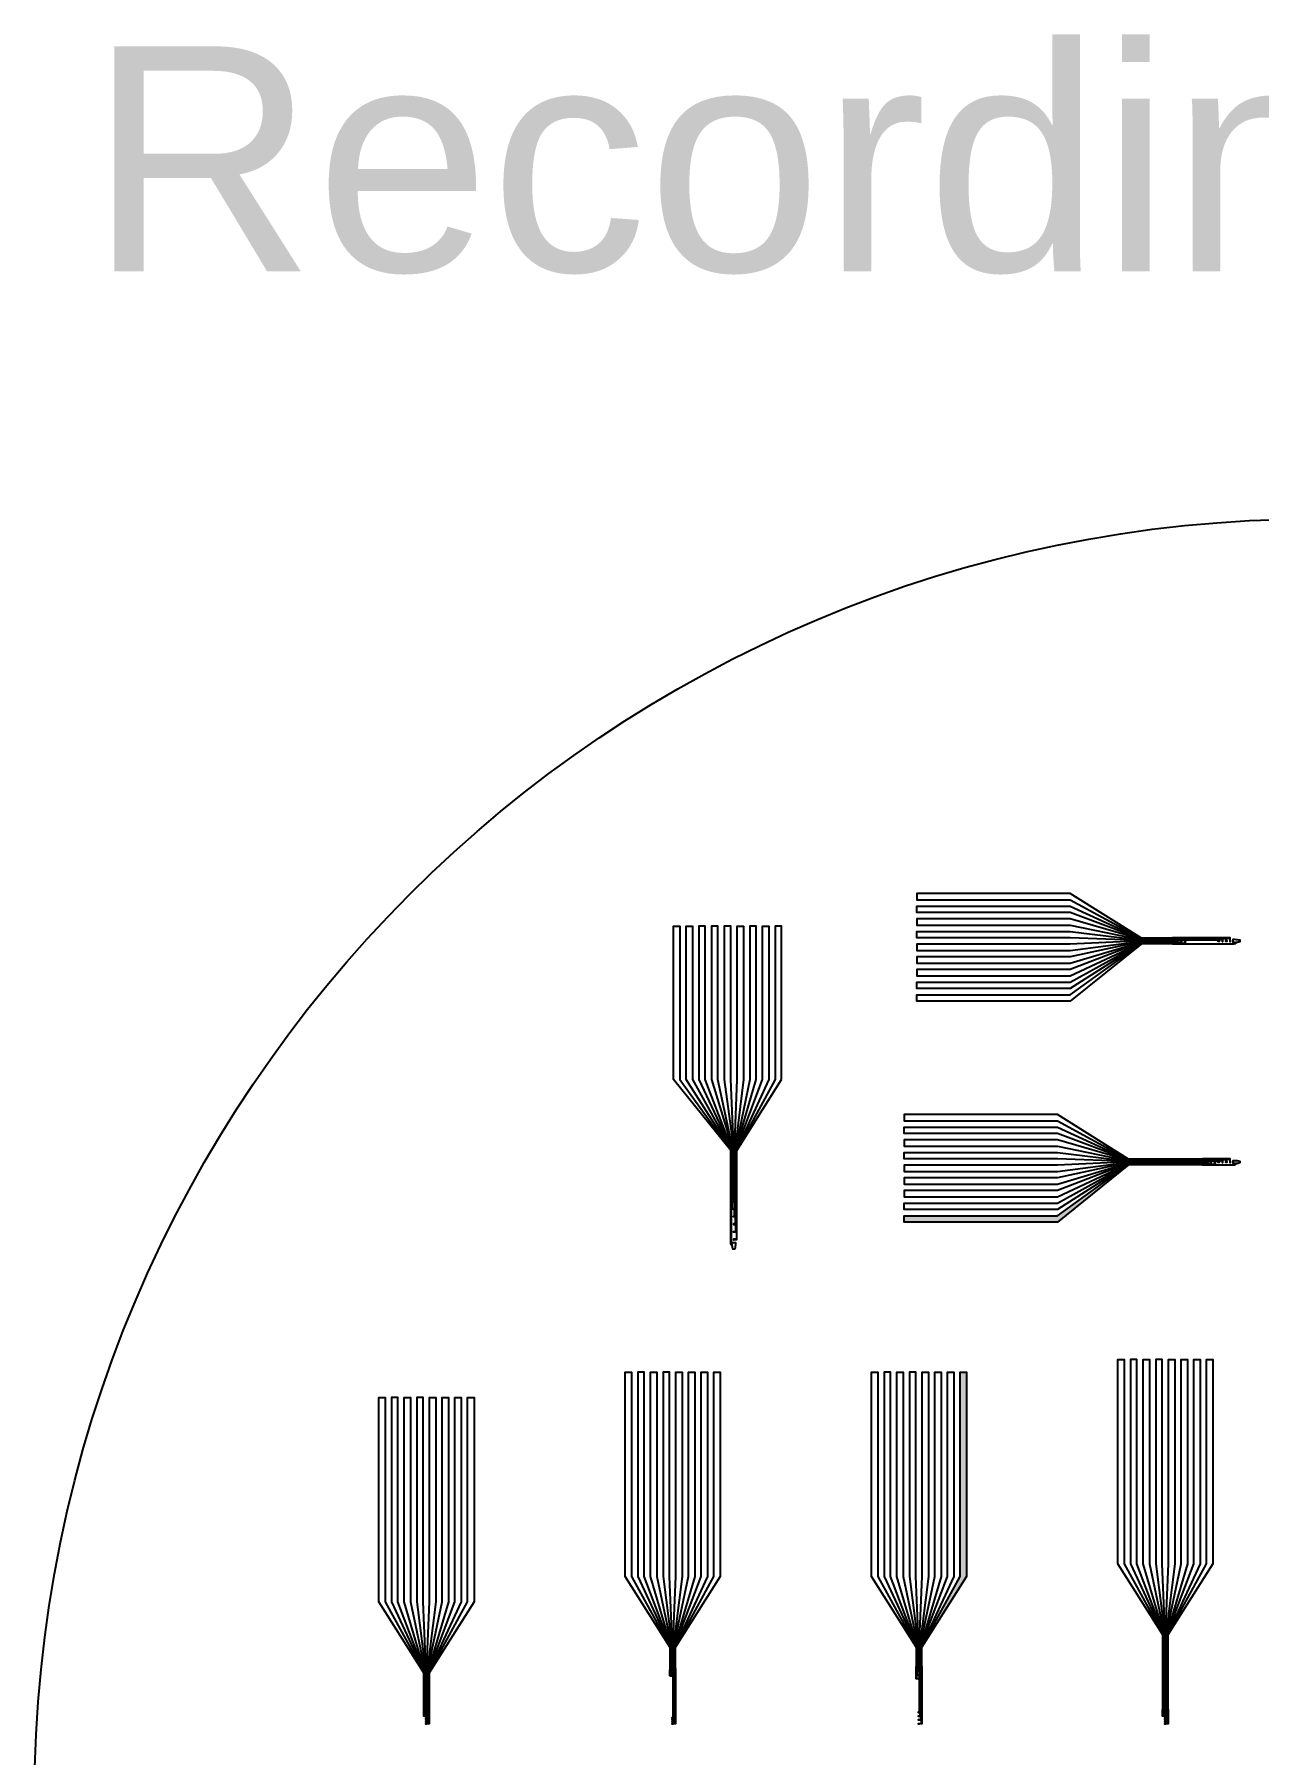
# Model space of a CAD drawing. Header units: millimetres. Extents: x 0 to 404, y 0 to 120.
# Drawn here: x 0 to 48.3, y 52.3 to 120.1 of the extents above; entities that cross this region are included whole.
import ezdxf

# ---------------------------------------------------------------- set-up
doc = ezdxf.new("R2010")
doc.units = ezdxf.units.MM
doc.layers.add('1st Metal', color=2, linetype='Continuous')
doc.styles.get("Standard").update_dxf_attribs({"font": 'arial.ttf'})

msp = doc.modelspace()

# ---------------------------------------------------------------- hatches: boundary and pattern name
at = {"layer": '1st Metal'}
h = msp.add_hatch(color=256, dxfattribs=at)
h.dxf.hatch_style = 1
h.paths.add_polyline_path([(47.52, 75.7, 0.062124), (47.301, 75.727), (47.26, 75.727), (47.26, 75.597), (47.301, 75.597, 0.011355), (47.342, 75.598, -0.681472), (47.349, 75.581, -0.201221), (47.278, 75.551), (46.072, 75.551, -0.072993), (46.043, 75.555), (46.041, 75.556, 0.072993), (46.013, 75.56), (43.137, 75.56), (40.337, 73.537), (39.107, 73.537), (34.287, 73.537), (34.287, 73.287), (39.107, 73.287), (40.337, 73.287), (43.137, 75.548), (46.013, 75.548, -0.072993), (46.041, 75.544), (46.043, 75.543, 0.072993), (46.072, 75.539), (47.278, 75.539, 0.282415), (47.378, 75.6, 0.040545), (47.52, 75.624)])
h = msp.add_hatch(color=256, dxfattribs=at)
h.dxf.hatch_style = 1
h.paths.add_polyline_path([(34.985, 55.767, 0.072993), (34.981, 55.795), (34.98, 55.797, -0.072993), (34.976, 55.826), (34.976, 56.526), (36.75, 59.326), (36.75, 67.376), (36.5, 67.376), (36.5, 59.326), (34.964, 56.526), (34.964, 55.826, 0.072993), (34.968, 55.797), (34.969, 55.795, -0.072993), (34.973, 55.767), (34.973, 53.532), (34.877, 53.532), (34.877, 53.541), (34.847, 53.541), (34.847, 53.511), (34.877, 53.511), (34.877, 53.52), (34.985, 53.52)])

# ---------------------------------------------------------------- linework, layer by layer
for p, q in [((44.927, 84.357), (44.897, 84.357)), ((44.897, 84.357), (44.927, 84.357)), ((46.113, 75.773), (46.072, 75.773)), ((46.113, 75.758), (46.072, 75.758)), ((46.113, 75.746), (46.072, 75.746)), ((46.113, 75.731), (46.072, 75.731)), ((46.113, 75.719), (46.072, 75.719)), ((46.113, 75.704), (46.072, 75.704)), ((46.113, 75.692), (46.072, 75.692)), ((46.102, 75.647), (46.072, 75.647)), ((46.072, 75.647), (46.102, 75.647)), ((46.113, 75.632), (46.072, 75.632)), ((46.113, 75.62), (46.072, 75.62)), ((46.113, 75.605), (46.072, 75.605)), ((46.113, 75.593), (46.072, 75.593)), ((46.113, 75.578), (46.072, 75.578)), ((46.113, 75.566), (46.072, 75.566)), ((27.558, 74.695), (27.558, 74.725)), ((27.558, 74.725), (27.558, 74.695)), ((25.056, 55.507), (25.056, 55.654)), ((25.275, 54.067), (25.275, 53.52)), ((44.476, 54.026), (44.476, 54.067)), ((44.488, 54.026), (44.488, 54.067)), ((44.503, 54.026), (44.503, 54.067)), ((44.515, 54.026), (44.515, 54.067)), ((44.53, 54.026), (44.53, 54.067)), ((44.542, 54.026), (44.542, 54.067)), ((44.602, 54.026), (44.602, 54.067)), ((44.614, 54.026), (44.614, 54.067)), ((44.629, 54.026), (44.629, 54.067)), ((44.641, 54.026), (44.641, 54.067)), ((44.656, 54.026), (44.656, 54.067)), ((44.668, 54.026), (44.668, 54.067)), ((44.683, 54.026), (44.683, 54.067)), ((44.695, 54.026), (44.695, 54.067))]:
    msp.add_line(p, q, dxfattribs=at)
for points in [[(40.837, 86.247), (39.607, 86.247), (34.787, 86.247), (34.787, 85.997), (39.607, 85.997), (40.837, 85.997), (43.637, 84.474), (44.838, 84.474, 0.072993), (44.866, 84.478), (44.868, 84.479, -0.072993), (44.897, 84.483), (47.131, 84.483), (47.131, 84.387), (47.122, 84.387), (47.122, 84.357), (47.152, 84.357), (47.152, 84.387), (47.143, 84.387), (47.143, 84.495), (44.897, 84.495, 0.072993), (44.868, 84.491), (44.866, 84.49, -0.072993), (44.838, 84.486), (43.637, 84.486)], [(40.837, 85.497), (39.607, 85.497), (34.787, 85.497), (34.787, 85.747), (39.607, 85.747), (40.837, 85.747), (43.637, 84.459), (44.838, 84.459, 0.072993), (44.866, 84.463), (44.868, 84.464, -0.072993), (44.897, 84.468), (46.993, 84.468), (46.993, 84.387), (47.002, 84.387), (47.002, 84.357), (46.972, 84.357), (46.972, 84.387), (46.981, 84.387), (46.981, 84.456), (44.897, 84.456, 0.072993), (44.868, 84.452), (44.866, 84.451, -0.072993), (44.838, 84.447), (43.637, 84.447)], [(27.471, 74.785, -0.072993), (27.467, 74.756), (27.466, 74.754, 0.072993), (27.462, 74.725), (27.462, 72.469, 0.201221), (27.492, 72.398, 0.681472), (27.509, 72.406, -0.011355), (27.508, 72.446), (27.508, 72.487), (27.638, 72.487), (27.638, 72.446, -0.062124), (27.611, 72.227), (27.535, 72.227, -0.040545), (27.511, 72.369, -0.282415), (27.45, 72.469), (27.45, 74.725, -0.072993), (27.454, 74.754), (27.455, 74.756, 0.072993), (27.459, 74.785), (27.459, 76.11), (25.198, 78.91), (25.198, 80.14), (25.198, 84.96), (25.448, 84.96), (25.448, 80.14), (25.448, 78.91), (27.471, 76.11)], [(27.498, 74.785, -0.072993), (27.494, 74.756), (27.493, 74.754, 0.072993), (27.489, 74.725), (27.489, 73.816), (27.558, 73.816), (27.558, 73.825), (27.588, 73.825), (27.588, 73.795), (27.558, 73.795), (27.558, 73.804), (27.477, 73.804), (27.477, 74.725, -0.072993), (27.481, 74.754), (27.482, 74.756, 0.072993), (27.486, 74.785), (27.486, 76.11), (25.698, 78.91), (25.698, 80.14), (25.698, 84.96), (25.948, 84.96), (25.948, 80.14), (25.948, 78.91), (27.498, 76.11)], [(26.448, 78.91), (26.448, 80.14), (26.448, 84.96), (26.198, 84.96), (26.198, 80.14), (26.198, 78.91), (27.513, 76.11), (27.513, 74.785, -0.072993), (27.509, 74.756), (27.508, 74.754, 0.072993), (27.504, 74.725), (27.504, 74.104), (27.558, 74.104), (27.558, 74.095), (27.588, 74.095), (27.588, 74.125), (27.558, 74.125), (27.558, 74.116), (27.516, 74.116), (27.516, 74.725, -0.072993), (27.52, 74.754), (27.521, 74.756, 0.072993), (27.525, 74.785), (27.525, 76.11)], [(27.54, 74.785, -0.072993), (27.536, 74.756), (27.535, 74.754, 0.072993), (27.531, 74.725), (27.531, 74.404), (27.558, 74.404), (27.558, 74.395), (27.588, 74.395), (27.588, 74.425), (27.558, 74.425), (27.558, 74.416), (27.543, 74.416), (27.543, 74.725, -0.072993), (27.547, 74.754), (27.548, 74.756, 0.072993), (27.552, 74.785), (27.552, 76.11), (26.948, 78.91), (26.948, 80.14), (26.948, 84.96), (26.698, 84.96), (26.698, 80.14), (26.698, 78.91), (27.54, 76.11)], [(28.698, 78.91), (28.698, 80.14), (28.698, 84.96), (28.948, 84.96), (28.948, 80.14), (28.948, 78.91), (27.66, 76.11), (27.66, 74.785, 0.072993), (27.664, 74.756), (27.665, 74.754, -0.072993), (27.669, 74.725), (27.669, 72.904), (27.588, 72.904), (27.588, 72.895), (27.558, 72.895), (27.558, 72.925), (27.588, 72.925), (27.588, 72.916), (27.657, 72.916), (27.657, 74.725, 0.072993), (27.653, 74.754), (27.652, 74.756, -0.072993), (27.648, 74.785), (27.648, 76.11)], [(27.606, 74.785, 0.072993), (27.61, 74.756), (27.611, 74.754, -0.072993), (27.615, 74.725), (27.615, 73.504), (27.588, 73.504), (27.588, 73.495), (27.558, 73.495), (27.558, 73.525), (27.588, 73.525), (27.588, 73.516), (27.603, 73.516), (27.603, 74.725, 0.072993), (27.599, 74.754), (27.598, 74.756, -0.072993), (27.594, 74.785), (27.594, 76.11), (27.698, 78.91), (27.698, 80.14), (27.698, 84.96), (27.948, 84.96), (27.948, 80.14), (27.948, 78.91), (27.606, 76.11)], [(29.448, 78.91), (29.448, 80.14), (29.448, 84.96), (29.198, 84.96), (29.198, 80.14), (29.198, 78.91), (27.675, 76.11), (27.675, 74.785, 0.072993), (27.679, 74.756), (27.68, 74.754, -0.072993), (27.684, 74.725), (27.684, 72.616), (27.588, 72.616), (27.588, 72.625), (27.558, 72.625), (27.558, 72.595), (27.588, 72.595), (27.588, 72.604), (27.696, 72.604), (27.696, 74.725, 0.072993), (27.692, 74.754), (27.691, 74.756, -0.072993), (27.687, 74.785), (27.687, 76.11)], [(28.448, 78.91), (28.448, 80.14), (28.448, 84.96), (28.198, 84.96), (28.198, 80.14), (28.198, 78.91), (27.621, 76.11), (27.621, 74.785, 0.072993), (27.625, 74.756), (27.626, 74.754, -0.072993), (27.63, 74.725), (27.63, 73.216), (27.588, 73.216), (27.588, 73.225), (27.558, 73.225), (27.558, 73.195), (27.588, 73.195), (27.588, 73.204), (27.642, 73.204), (27.642, 74.725, 0.072993), (27.638, 74.754), (27.637, 74.756, -0.072993), (27.633, 74.785), (27.633, 76.11)], [(40.837, 85.247), (39.607, 85.247), (34.787, 85.247), (34.787, 84.997), (39.607, 84.997), (40.837, 84.997), (43.637, 84.42), (44.838, 84.42, 0.072993), (44.866, 84.424), (44.868, 84.425, -0.072993), (44.897, 84.429), (46.831, 84.429), (46.831, 84.387), (46.822, 84.387), (46.822, 84.357), (46.852, 84.357), (46.852, 84.387), (46.843, 84.387), (46.843, 84.441), (44.897, 84.441, 0.072993), (44.868, 84.437), (44.866, 84.436, -0.072993), (44.838, 84.432), (43.637, 84.432)], [(40.837, 84.497), (39.607, 84.497), (34.787, 84.497), (34.787, 84.747), (39.607, 84.747), (40.837, 84.747), (43.637, 84.405), (44.838, 84.405, 0.072993), (44.866, 84.409), (44.868, 84.41, -0.072993), (44.897, 84.414), (46.693, 84.414), (46.693, 84.387), (46.702, 84.387), (46.702, 84.357), (46.672, 84.357), (46.672, 84.387), (46.681, 84.387), (46.681, 84.402), (44.897, 84.402, 0.072993), (44.868, 84.398), (44.866, 84.397, -0.072993), (44.838, 84.393), (43.637, 84.393)], [(44.838, 84.27, -0.072993), (44.866, 84.266), (44.868, 84.265, 0.072993), (44.897, 84.261), (47.278, 84.261, 0.201221), (47.349, 84.291, 0.681472), (47.342, 84.308, -0.011355), (47.301, 84.307), (47.26, 84.307), (47.26, 84.437), (47.301, 84.437, -0.062124), (47.52, 84.41), (47.52, 84.334, -0.040545), (47.378, 84.31, -0.282415), (47.278, 84.249), (44.897, 84.249, -0.072993), (44.868, 84.253), (44.866, 84.254, 0.072993), (44.838, 84.258), (43.637, 84.258), (40.837, 81.997), (39.607, 81.997), (34.787, 81.997), (34.787, 82.247), (39.607, 82.247), (40.837, 82.247), (43.637, 84.27)], [(44.838, 84.297, -0.072993), (44.866, 84.293), (44.868, 84.292, 0.072993), (44.897, 84.288), (45.356, 84.288), (45.356, 84.357), (45.347, 84.357), (45.347, 84.387), (45.377, 84.387), (45.377, 84.357), (45.368, 84.357), (45.368, 84.276), (44.897, 84.276, -0.072993), (44.868, 84.28), (44.866, 84.281, 0.072993), (44.838, 84.285), (43.637, 84.285), (40.837, 82.497), (39.607, 82.497), (34.787, 82.497), (34.787, 82.747), (39.607, 82.747), (40.837, 82.747), (43.637, 84.297)], [(40.837, 83.247), (39.607, 83.247), (34.787, 83.247), (34.787, 82.997), (39.607, 82.997), (40.837, 82.997), (43.637, 84.312), (44.838, 84.312, -0.072993), (44.866, 84.308), (44.868, 84.307, 0.072993), (44.897, 84.303), (45.218, 84.303), (45.218, 84.357), (45.227, 84.357), (45.227, 84.387), (45.197, 84.387), (45.197, 84.357), (45.206, 84.357), (45.206, 84.315), (44.897, 84.315, -0.072993), (44.868, 84.319), (44.866, 84.32, 0.072993), (44.838, 84.324), (43.637, 84.324)], [(44.838, 84.339, -0.072993), (44.866, 84.335), (44.868, 84.334, 0.072993), (44.897, 84.33), (45.068, 84.33), (45.068, 84.357), (45.077, 84.357), (45.077, 84.387), (45.047, 84.387), (45.047, 84.357), (45.056, 84.357), (45.056, 84.342), (44.897, 84.342, -0.072993), (44.868, 84.346), (44.866, 84.347, 0.072993), (44.838, 84.351), (43.637, 84.351), (40.837, 83.747), (39.607, 83.747), (34.787, 83.747), (34.787, 83.497), (39.607, 83.497), (40.837, 83.497), (43.637, 84.339)], [(40.337, 77.537), (39.107, 77.537), (34.287, 77.537), (34.287, 77.287), (39.107, 77.287), (40.337, 77.287), (43.137, 75.764), (46.013, 75.764, 0.072993), (46.041, 75.768), (46.043, 75.769, -0.072993), (46.072, 75.773), (47.131, 75.773), (47.131, 75.677), (47.122, 75.677), (47.122, 75.647), (47.152, 75.647), (47.152, 75.677), (47.143, 75.677), (47.143, 75.785), (46.113, 75.785), (46.072, 75.785, 0.072993), (46.043, 75.781), (46.041, 75.78, -0.072993), (46.013, 75.776), (43.137, 75.776)], [(40.337, 76.787), (39.107, 76.787), (34.287, 76.787), (34.287, 77.037), (39.107, 77.037), (40.337, 77.037), (43.137, 75.749), (46.013, 75.749, 0.072993), (46.041, 75.753), (46.043, 75.754, -0.072993), (46.072, 75.758), (46.993, 75.758), (46.993, 75.677), (47.002, 75.677), (47.002, 75.647), (46.972, 75.647), (46.972, 75.677), (46.981, 75.677), (46.981, 75.746), (46.072, 75.746, 0.072993), (46.043, 75.742), (46.041, 75.741, -0.072993), (46.013, 75.737), (43.137, 75.737)], [(46.013, 75.71, 0.072993), (46.041, 75.714), (46.043, 75.715, -0.072993), (46.072, 75.719), (46.831, 75.719), (46.831, 75.677), (46.822, 75.677), (46.822, 75.647), (46.852, 75.647), (46.852, 75.677), (46.843, 75.677), (46.843, 75.731), (46.072, 75.731, 0.072993), (46.043, 75.727), (46.041, 75.726, -0.072993), (46.013, 75.722), (43.137, 75.722), (40.337, 76.537), (39.107, 76.537), (34.287, 76.537), (34.287, 76.287), (39.107, 76.287), (40.337, 76.287), (43.137, 75.71)], [(40.337, 75.787), (39.107, 75.787), (34.287, 75.787), (34.287, 76.037), (39.107, 76.037), (40.337, 76.037), (43.137, 75.695), (46.013, 75.695, 0.072993), (46.041, 75.699), (46.043, 75.7, -0.072993), (46.072, 75.704), (46.693, 75.704), (46.693, 75.677), (46.702, 75.677), (46.702, 75.647), (46.672, 75.647), (46.672, 75.677), (46.681, 75.677), (46.681, 75.692), (46.072, 75.692, 0.072993), (46.043, 75.688), (46.041, 75.687, -0.072993), (46.013, 75.683), (43.137, 75.683)], [(46.013, 75.56, -0.072993), (46.041, 75.556), (46.043, 75.555, 0.072993), (46.072, 75.551), (47.278, 75.551, 0.201221), (47.349, 75.581, 0.681472), (47.342, 75.598, -0.011355), (47.301, 75.597), (47.26, 75.597), (47.26, 75.727), (47.301, 75.727, -0.062124), (47.52, 75.7), (47.52, 75.624, -0.040545), (47.378, 75.6, -0.282415), (47.278, 75.539), (46.072, 75.539, -0.072993), (46.043, 75.543), (46.041, 75.544, 0.072993), (46.013, 75.548), (43.137, 75.548), (40.337, 73.287), (39.107, 73.287), (34.287, 73.287), (34.287, 73.537), (39.107, 73.537), (40.337, 73.537), (43.137, 75.56)], [(46.013, 75.587, -0.072993), (46.041, 75.583), (46.043, 75.582, 0.072993), (46.072, 75.578), (46.531, 75.578), (46.531, 75.647), (46.522, 75.647), (46.522, 75.677), (46.552, 75.677), (46.552, 75.647), (46.543, 75.647), (46.543, 75.566), (46.072, 75.566, -0.072993), (46.043, 75.57), (46.041, 75.571, 0.072993), (46.013, 75.575), (43.137, 75.575), (40.337, 73.787), (39.107, 73.787), (34.287, 73.787), (34.287, 74.037), (39.107, 74.037), (40.337, 74.037), (43.137, 75.587)], [(40.337, 74.537), (39.107, 74.537), (34.287, 74.537), (34.287, 74.287), (39.107, 74.287), (40.337, 74.287), (43.137, 75.602), (46.013, 75.602, -0.072993), (46.041, 75.598), (46.043, 75.597, 0.072993), (46.072, 75.593), (46.393, 75.593), (46.393, 75.647), (46.402, 75.647), (46.402, 75.677), (46.372, 75.677), (46.372, 75.647), (46.381, 75.647), (46.381, 75.605), (46.072, 75.605, -0.072993), (46.043, 75.609), (46.041, 75.61, 0.072993), (46.013, 75.614), (43.137, 75.614)], [(46.013, 75.629, -0.072993), (46.041, 75.625), (46.043, 75.624, 0.072993), (46.072, 75.62), (46.243, 75.62), (46.243, 75.647), (46.252, 75.647), (46.252, 75.677), (46.222, 75.677), (46.222, 75.647), (46.231, 75.647), (46.231, 75.632), (46.072, 75.632, -0.072993), (46.043, 75.636), (46.041, 75.637, 0.072993), (46.013, 75.641), (43.137, 75.641), (40.337, 75.037), (39.107, 75.037), (34.287, 75.037), (34.287, 74.787), (39.107, 74.787), (40.337, 74.787), (43.137, 75.629)], [(42.96, 59.826), (44.497, 57.026), (44.497, 54.126, -0.072993), (44.493, 54.097), (44.492, 54.095, 0.072993), (44.488, 54.067), (44.488, 53.832), (44.557, 53.832), (44.557, 53.841), (44.587, 53.841), (44.587, 53.811), (44.557, 53.811), (44.557, 53.82), (44.476, 53.82), (44.476, 54.067, -0.072993), (44.48, 54.095), (44.481, 54.097, 0.072993), (44.485, 54.126), (44.485, 57.026), (42.71, 59.826), (42.71, 67.876), (42.96, 67.876)], [(43.21, 59.826), (44.512, 57.026), (44.512, 54.126, -0.072993), (44.508, 54.097), (44.507, 54.095, 0.072993), (44.503, 54.067), (44.503, 53.895), (44.557, 53.895), (44.557, 53.886), (44.587, 53.886), (44.587, 53.916), (44.557, 53.916), (44.557, 53.907), (44.515, 53.907), (44.515, 54.067, -0.072993), (44.519, 54.095), (44.52, 54.097, 0.072993), (44.524, 54.126), (44.524, 57.026), (43.46, 59.826), (43.46, 67.876), (43.21, 67.876)], [(43.96, 59.826), (44.551, 57.026), (44.551, 54.126, -0.072993), (44.547, 54.097), (44.546, 54.095, 0.072993), (44.542, 54.067), (44.542, 53.982), (44.557, 53.982), (44.557, 53.991), (44.587, 53.991), (44.587, 53.961), (44.557, 53.961), (44.557, 53.97), (44.53, 53.97), (44.53, 54.067, -0.072993), (44.534, 54.095), (44.535, 54.097, 0.072993), (44.539, 54.126), (44.539, 57.026), (43.71, 59.826), (43.71, 67.876), (43.96, 67.876)], [(46.46, 59.826), (44.686, 57.026), (44.686, 54.126, 0.072993), (44.69, 54.097), (44.691, 54.095, -0.072993), (44.695, 54.067), (44.695, 53.52), (44.587, 53.52), (44.587, 53.511), (44.557, 53.511), (44.557, 53.541), (44.587, 53.541), (44.587, 53.532), (44.683, 53.532), (44.683, 54.067, 0.072993), (44.679, 54.095), (44.678, 54.097, -0.072993), (44.674, 54.126), (44.674, 57.026), (46.21, 59.826), (46.21, 67.876), (46.46, 67.876)], [(45.96, 59.826), (44.659, 57.026), (44.659, 54.126, 0.072993), (44.663, 54.097), (44.664, 54.095, -0.072993), (44.668, 54.067), (44.668, 53.595), (44.587, 53.595), (44.587, 53.586), (44.557, 53.586), (44.557, 53.616), (44.587, 53.616), (44.587, 53.607), (44.656, 53.607), (44.656, 54.067, 0.072993), (44.652, 54.095), (44.651, 54.097, -0.072993), (44.647, 54.126), (44.647, 57.026), (45.71, 59.826), (45.71, 67.876), (45.96, 67.876)], [(45.46, 59.826), (44.632, 57.026), (44.632, 54.126, 0.072993), (44.636, 54.097), (44.637, 54.095, -0.072993), (44.641, 54.067), (44.641, 53.67), (44.587, 53.67), (44.587, 53.661), (44.557, 53.661), (44.557, 53.691), (44.587, 53.691), (44.587, 53.682), (44.629, 53.682), (44.629, 54.067, 0.072993), (44.625, 54.095), (44.624, 54.097, -0.072993), (44.62, 54.126), (44.62, 57.026), (45.21, 59.826), (45.21, 67.876), (45.46, 67.876)], [(44.96, 59.826), (44.605, 57.026), (44.605, 54.126, 0.072993), (44.609, 54.097), (44.61, 54.095, -0.072993), (44.614, 54.067), (44.614, 53.745), (44.587, 53.745), (44.587, 53.736), (44.557, 53.736), (44.557, 53.766), (44.587, 53.766), (44.587, 53.757), (44.602, 53.757), (44.602, 54.067, 0.072993), (44.598, 54.095), (44.597, 54.097, -0.072993), (44.593, 54.126), (44.593, 57.026), (44.71, 59.826), (44.71, 67.876), (44.96, 67.876)], [(23.54, 59.326), (25.077, 56.526), (25.077, 55.714, -0.072993), (25.073, 55.685), (25.072, 55.683, 0.072993), (25.068, 55.654), (25.068, 55.42), (25.137, 55.42), (25.137, 55.429), (25.167, 55.429), (25.167, 55.399), (25.137, 55.399), (25.137, 55.408), (25.056, 55.408), (25.056, 55.654, -0.072993), (25.06, 55.683), (25.061, 55.685, 0.072993), (25.065, 55.714), (25.065, 56.526), (23.29, 59.326), (23.29, 67.376), (23.54, 67.376)], [(23.79, 59.326), (25.092, 56.526), (25.092, 55.714, -0.072993), (25.088, 55.685), (25.087, 55.683, 0.072993), (25.083, 55.654), (25.083, 55.483), (25.137, 55.483), (25.137, 55.474), (25.167, 55.474), (25.167, 55.504), (25.137, 55.504), (25.137, 55.495), (25.095, 55.495), (25.095, 55.654, -0.072993), (25.099, 55.683), (25.1, 55.685, 0.072993), (25.104, 55.714), (25.104, 56.526), (24.04, 59.326), (24.04, 67.376), (23.79, 67.376)], [(24.54, 59.326), (25.131, 56.526), (25.131, 55.714, -0.072993), (25.127, 55.685), (25.126, 55.683, 0.072993), (25.122, 55.654), (25.122, 55.57), (25.137, 55.57), (25.137, 55.579), (25.167, 55.579), (25.167, 55.549), (25.137, 55.549), (25.137, 55.558), (25.11, 55.558), (25.11, 55.654, -0.072993), (25.114, 55.683), (25.115, 55.685, 0.072993), (25.119, 55.714), (25.119, 56.526), (24.29, 59.326), (24.29, 67.376), (24.54, 67.376)], [(27.04, 59.326), (25.266, 56.526), (25.266, 55.714, 0.072993), (25.27, 55.685), (25.271, 55.683, -0.072993), (25.275, 55.654), (25.275, 53.52), (25.167, 53.52), (25.167, 53.511), (25.137, 53.511), (25.137, 53.541), (25.167, 53.541), (25.167, 53.532), (25.263, 53.532), (25.263, 55.654, 0.072993), (25.259, 55.683), (25.258, 55.685, -0.072993), (25.254, 55.714), (25.254, 56.526), (26.79, 59.326), (26.79, 67.376), (27.04, 67.376)], [(26.54, 59.326), (25.239, 56.526), (25.239, 55.714, 0.072993), (25.243, 55.685), (25.244, 55.683, -0.072993), (25.248, 55.654), (25.248, 53.595), (25.167, 53.595), (25.167, 53.586), (25.137, 53.586), (25.137, 53.616), (25.167, 53.616), (25.167, 53.607), (25.236, 53.607), (25.236, 55.654, 0.072993), (25.232, 55.683), (25.231, 55.685, -0.072993), (25.227, 55.714), (25.227, 56.526), (26.29, 59.326), (26.29, 67.376), (26.54, 67.376)], [(26.04, 59.326), (25.212, 56.526), (25.212, 55.714, 0.072993), (25.216, 55.685), (25.217, 55.683, -0.072993), (25.221, 55.654), (25.221, 53.67), (25.167, 53.67), (25.167, 53.661), (25.137, 53.661), (25.137, 53.691), (25.167, 53.691), (25.167, 53.682), (25.209, 53.682), (25.209, 55.654, 0.072993), (25.205, 55.683), (25.204, 55.685, -0.072993), (25.2, 55.714), (25.2, 56.526), (25.79, 59.326), (25.79, 67.376), (26.04, 67.376)], [(25.54, 59.326), (25.185, 56.526), (25.185, 55.714, 0.072993), (25.189, 55.685), (25.19, 55.683, -0.072993), (25.194, 55.654), (25.194, 53.745), (25.167, 53.745), (25.167, 53.736), (25.137, 53.736), (25.137, 53.766), (25.167, 53.766), (25.167, 53.757), (25.182, 53.757), (25.182, 55.654, 0.072993), (25.178, 55.683), (25.177, 55.685, -0.072993), (25.173, 55.714), (25.173, 56.526), (25.29, 59.326), (25.29, 67.376), (25.54, 67.376)], [(33.25, 59.326), (34.787, 56.526), (34.787, 55.826, -0.072993), (34.783, 55.797), (34.782, 55.795, 0.072993), (34.778, 55.767), (34.778, 55.307), (34.847, 55.307), (34.847, 55.316), (34.877, 55.316), (34.877, 55.286), (34.847, 55.286), (34.847, 55.295), (34.766, 55.295), (34.766, 55.767, -0.072993), (34.77, 55.795), (34.771, 55.797, 0.072993), (34.775, 55.826), (34.775, 56.526), (33, 59.326), (33, 67.376), (33.25, 67.376)], [(33.5, 59.326), (34.802, 56.526), (34.802, 55.826, -0.072993), (34.798, 55.797), (34.797, 55.795, 0.072993), (34.793, 55.767), (34.793, 55.445), (34.847, 55.445), (34.847, 55.436), (34.877, 55.436), (34.877, 55.466), (34.847, 55.466), (34.847, 55.457), (34.805, 55.457), (34.805, 55.767, -0.072993), (34.809, 55.795), (34.81, 55.797, 0.072993), (34.814, 55.826), (34.814, 56.526), (33.75, 59.326), (33.75, 67.376), (33.5, 67.376)], [(34.25, 59.326), (34.841, 56.526), (34.841, 55.826, -0.072993), (34.837, 55.797), (34.836, 55.795, 0.072993), (34.832, 55.767), (34.832, 55.607), (34.847, 55.607), (34.847, 55.616), (34.877, 55.616), (34.877, 55.586), (34.847, 55.586), (34.847, 55.595), (34.82, 55.595), (34.82, 55.767, -0.072993), (34.824, 55.795), (34.825, 55.797, 0.072993), (34.829, 55.826), (34.829, 56.526), (34, 59.326), (34, 67.376), (34.25, 67.376)], [(36.75, 59.326), (34.976, 56.526), (34.976, 55.826, 0.072993), (34.98, 55.797), (34.981, 55.795, -0.072993), (34.985, 55.767), (34.985, 53.52), (34.877, 53.52), (34.877, 53.511), (34.847, 53.511), (34.847, 53.541), (34.877, 53.541), (34.877, 53.532), (34.973, 53.532), (34.973, 55.767, 0.072993), (34.969, 55.795), (34.968, 55.797, -0.072993), (34.964, 55.826), (34.964, 56.526), (36.5, 59.326), (36.5, 67.376), (36.75, 67.376)], [(36.25, 59.326), (34.949, 56.526), (34.949, 55.826, 0.072993), (34.953, 55.797), (34.954, 55.795, -0.072993), (34.958, 55.767), (34.958, 53.67), (34.877, 53.67), (34.877, 53.661), (34.847, 53.661), (34.847, 53.691), (34.877, 53.691), (34.877, 53.682), (34.946, 53.682), (34.946, 55.767, 0.072993), (34.942, 55.795), (34.941, 55.797, -0.072993), (34.937, 55.826), (34.937, 56.526), (36, 59.326), (36, 67.376), (36.25, 67.376)], [(35.75, 59.326), (34.922, 56.526), (34.922, 55.826, 0.072993), (34.926, 55.797), (34.927, 55.795, -0.072993), (34.931, 55.767), (34.931, 53.82), (34.877, 53.82), (34.877, 53.811), (34.847, 53.811), (34.847, 53.841), (34.877, 53.841), (34.877, 53.832), (34.919, 53.832), (34.919, 55.767, 0.072993), (34.915, 55.795), (34.914, 55.797, -0.072993), (34.91, 55.826), (34.91, 56.526), (35.5, 59.326), (35.5, 67.376), (35.75, 67.376)], [(35.25, 59.326), (34.895, 56.526), (34.895, 55.826, 0.072993), (34.899, 55.797), (34.9, 55.795, -0.072993), (34.904, 55.767), (34.904, 53.97), (34.877, 53.97), (34.877, 53.961), (34.847, 53.961), (34.847, 53.991), (34.877, 53.991), (34.877, 53.982), (34.892, 53.982), (34.892, 55.767, 0.072993), (34.888, 55.795), (34.887, 55.797, -0.072993), (34.883, 55.826), (34.883, 56.526), (35, 59.326), (35, 67.376), (35.25, 67.376)], [(15.367, 55.526), (15.367, 54.126, -0.072993), (15.363, 54.097), (15.362, 54.095, 0.072993), (15.358, 54.067), (15.358, 53.832), (15.427, 53.832), (15.427, 53.841), (15.457, 53.841), (15.457, 53.811), (15.427, 53.811), (15.427, 53.82), (15.346, 53.82), (15.346, 54.067, -0.072993), (15.35, 54.095), (15.351, 54.097, 0.072993), (15.355, 54.126), (15.355, 55.526), (13.58, 58.326), (13.58, 66.376), (13.83, 66.376), (13.83, 58.326)], [(15.382, 55.526), (15.382, 54.126, -0.072993), (15.378, 54.097), (15.377, 54.095, 0.072993), (15.373, 54.067), (15.373, 53.895), (15.427, 53.895), (15.427, 53.886), (15.457, 53.886), (15.457, 53.916), (15.427, 53.916), (15.427, 53.907), (15.385, 53.907), (15.385, 54.067, -0.072993), (15.389, 54.095), (15.39, 54.097, 0.072993), (15.394, 54.126), (15.394, 55.526), (14.33, 58.326), (14.33, 66.376), (14.08, 66.376), (14.08, 58.326)], [(15.421, 55.526), (15.421, 54.126, -0.072993), (15.417, 54.097), (15.416, 54.095, 0.072993), (15.412, 54.067), (15.412, 53.982), (15.427, 53.982), (15.427, 53.991), (15.457, 53.991), (15.457, 53.961), (15.427, 53.961), (15.427, 53.97), (15.4, 53.97), (15.4, 54.067, -0.072993), (15.404, 54.095), (15.405, 54.097, 0.072993), (15.409, 54.126), (15.409, 55.526), (14.58, 58.326), (14.58, 66.376), (14.83, 66.376), (14.83, 58.326)], [(15.475, 55.526), (15.475, 54.126, 0.072993), (15.479, 54.097), (15.48, 54.095, -0.072993), (15.484, 54.067), (15.484, 53.745), (15.457, 53.745), (15.457, 53.736), (15.427, 53.736), (15.427, 53.766), (15.457, 53.766), (15.457, 53.757), (15.472, 53.757), (15.472, 54.067, 0.072993), (15.468, 54.095), (15.467, 54.097, -0.072993), (15.463, 54.126), (15.463, 55.526), (15.58, 58.326), (15.58, 66.376), (15.83, 66.376), (15.83, 58.326)], [(15.502, 55.526), (15.502, 54.126, 0.072993), (15.506, 54.097), (15.507, 54.095, -0.072993), (15.511, 54.067), (15.511, 53.67), (15.457, 53.67), (15.457, 53.661), (15.427, 53.661), (15.427, 53.691), (15.457, 53.691), (15.457, 53.682), (15.499, 53.682), (15.499, 54.067, 0.072993), (15.495, 54.095), (15.494, 54.097, -0.072993), (15.49, 54.126), (15.49, 55.526), (16.08, 58.326), (16.08, 66.376), (16.33, 66.376), (16.33, 58.326)], [(15.529, 55.526), (15.529, 54.126, 0.072993), (15.533, 54.097), (15.534, 54.095, -0.072993), (15.538, 54.067), (15.538, 53.595), (15.457, 53.595), (15.457, 53.586), (15.427, 53.586), (15.427, 53.616), (15.457, 53.616), (15.457, 53.607), (15.526, 53.607), (15.526, 54.067, 0.072993), (15.522, 54.095), (15.521, 54.097, -0.072993), (15.517, 54.126), (15.517, 55.526), (16.58, 58.326), (16.58, 66.376), (16.83, 66.376), (16.83, 58.326)], [(15.556, 55.526), (15.556, 54.126, 0.072993), (15.56, 54.097), (15.561, 54.095, -0.072993), (15.565, 54.067), (15.565, 53.52), (15.457, 53.52), (15.457, 53.511), (15.427, 53.511), (15.427, 53.541), (15.457, 53.541), (15.457, 53.532), (15.553, 53.532), (15.553, 54.067, 0.072993), (15.549, 54.095), (15.548, 54.097, -0.072993), (15.544, 54.126), (15.544, 55.526), (17.08, 58.326), (17.08, 66.376), (17.33, 66.376), (17.33, 58.326)]]:
    msp.add_lwpolyline(points, format="xyb", close=True, dxfattribs=at)
for points in [[(27.579, 74.725), (27.588, 74.725), (27.579, 74.725), (27.579, 76.11), (27.448, 78.91), (27.448, 80.14), (27.448, 84.96), (27.198, 84.96), (27.198, 80.14), (27.198, 78.91), (27.567, 76.11), (27.567, 74.725), (27.558, 74.725), (27.567, 74.725)], [(44.897, 84.378), (44.897, 84.387), (44.897, 84.378), (43.637, 84.378), (40.837, 84.247), (39.607, 84.247), (34.787, 84.247), (34.787, 83.997), (39.607, 83.997), (40.837, 83.997), (43.637, 84.366), (44.897, 84.366), (44.897, 84.357), (44.897, 84.366)], [(46.072, 75.668), (46.072, 75.677), (46.072, 75.668), (43.137, 75.668), (40.337, 75.537), (39.107, 75.537), (34.287, 75.537), (34.287, 75.287), (39.107, 75.287), (40.337, 75.287), (43.137, 75.656), (46.072, 75.656), (46.072, 75.647), (46.072, 75.656)]]:
    msp.add_lwpolyline(points, dxfattribs=at)
for points in [[(44.927, 84.387), (44.897, 84.387)], [(44.927, 84.357), (44.927, 84.387)], [(46.102, 75.677), (46.072, 75.677)], [(46.102, 75.647), (46.102, 75.677)], [(27.558, 74.695), (27.588, 74.695)], [(27.588, 74.695), (27.588, 74.725)], [(44.21, 59.826), (44.566, 57.026), (44.566, 54.066), (44.557, 54.066), (44.557, 54.036), (44.587, 54.036), (44.587, 54.066), (44.578, 54.066), (44.578, 57.026), (44.46, 59.826), (44.46, 67.876), (44.21, 67.876)], [(24.79, 59.326), (25.146, 56.526), (25.146, 55.654), (25.137, 55.654), (25.137, 55.624), (25.167, 55.624), (25.167, 55.654), (25.158, 55.654), (25.158, 56.526), (25.04, 59.326), (25.04, 67.376), (24.79, 67.376)], [(34.5, 59.326), (34.856, 56.526), (34.856, 55.766), (34.847, 55.766), (34.847, 55.736), (34.877, 55.736), (34.877, 55.766), (34.868, 55.766), (34.868, 56.526), (34.75, 59.326), (34.75, 67.376), (34.5, 67.376)], [(15.436, 55.526), (15.436, 54.066), (15.427, 54.066), (15.427, 54.036), (15.457, 54.036), (15.457, 54.066), (15.448, 54.066), (15.448, 55.526), (15.33, 58.326), (15.33, 66.376), (15.08, 66.376), (15.08, 58.326)]]:
    msp.add_lwpolyline(points, close=True, dxfattribs=at)
msp.add_circle((50.5, 50.5), 50.5, dxfattribs=at)

# ---------------------------------------------------------------- texts
msp.add_text('Recording Metal', height=8.86434).set_placement((2.135, 110.759))

doc.saveas('drawing.dxf')
